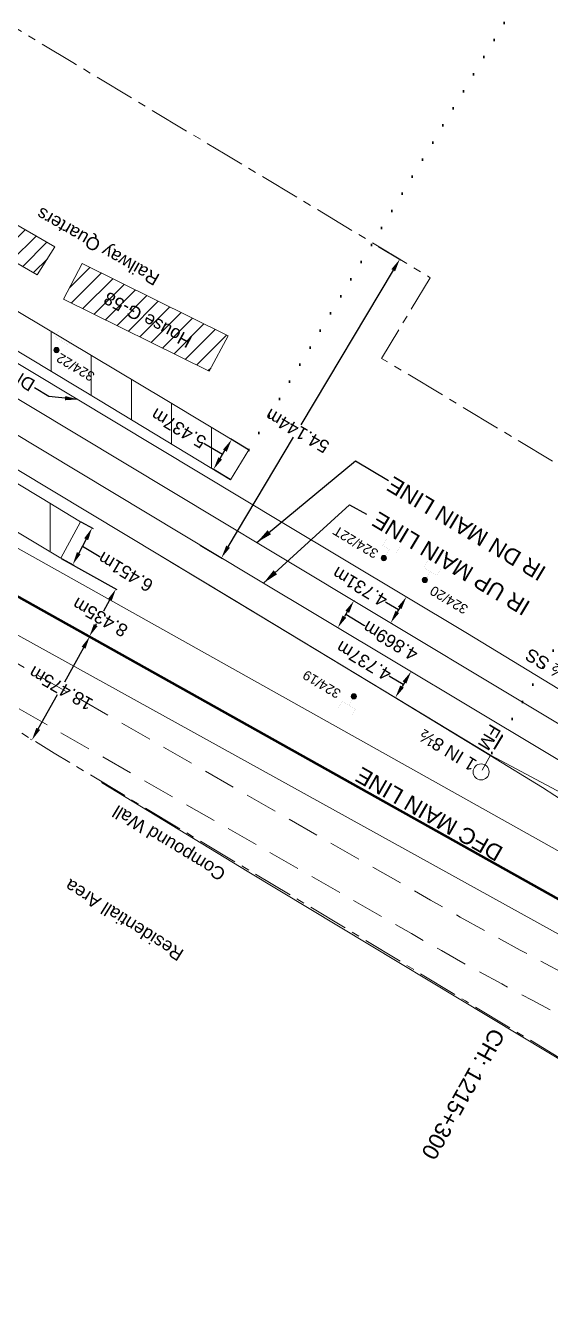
# Model space of a CAD drawing. Header units: metres. Extents: x 622835 to 629437, y 3390046 to 3394575.
# Drawn here: x 624525.6 to 624607.2, y 3393427.8 to 3393628.1 of the extents above; entities that cross this region are included whole.
import ezdxf
from ezdxf.enums import TextEntityAlignment as Align

# ---------------------------------------------------------------- set-up
doc = ezdxf.new("R2010")
doc.units = ezdxf.units.M
doc.header["$LTSCALE"] = 2
doc.header["$MEASUREMENT"] = 0
doc.header["$PDMODE"] = 35
doc.header["$PDSIZE"] = 5
for name, pattern in [('ACAD_ISO07W100', [3, 0, -3]), ('CENTER', [2, 1.25, -0.25, 0.25, -0.25]), ('CENTER2', [1.125, 0.75, -0.125, 0.125, -0.125]), ('DASHED', [0.75, 0.5, -0.25])]:
    doc.linetypes.add(name, pattern=pattern)
doc.layers.get('Defpoints').update_dxf_attribs({"color": 5, "lineweight": 0})
for name, color, linetype, lineweight in [('Boundary Dim', 10, 'Continuous', 13), ('C-ALIG-DG-LINE', 1, 'CENTER2', 70), ('C-ALIG-LABL-DG', 1, 'Continuous', 25), ('Compound Wall', 7, 'Continuous', 13), ('DOTED LINE', 7, 'ACAD_ISO07W100', 18), ('Exg track', 7, 'Continuous', 0), ('Existing IR Track', 143, 'Continuous', 0), ('flow direction', 7, 'Continuous', 0), ('Grill', 7, 'Continuous', 13), ('IR Cut & Connection', 190, 'Continuous', 0), ('NEW MANDI GOBINDGARH PLATFORM', 1, 'Continuous', 0), ('OHE MAST', 7, 'Continuous', 0), ('Platform', 7, 'Continuous', 0), ('PROPOSED DFCC TRACK', 1, 'Continuous', 0), ('Residential Building Pucca', 7, 'Continuous', 13), ('RLY BOUNDARY', 32, 'CENTER', 0), ('SRJ CH. in Station', 7, 'Continuous', 0), ('Text', 7, 'Continuous', 0)]:
    doc.layers.add(name, color=color, linetype=linetype, lineweight=lineweight)
for name, color, linetype in [('OHE MAST TEXT', 251, 'Continuous'), ('OP-3 CH UP', 7, 'Continuous'), ('Point Code', 7, 'Continuous'), ('PROPOSED ROADS', 10, 'DASHED')]:
    doc.layers.add(name, color=color, linetype=linetype)
doc.styles.add('ARIAL', font='arial.ttf')
doc.styles.get("Standard").update_dxf_attribs({"font": 'arial.ttf'})
doc.linetypes.add('F-LINE', pattern='A,0.6,["X",Standard,S=0.3,R=0,X=0,Y=-0.15],0.1', length=0.7)
doc.dimstyles.new('ISO-25', dxfattribs={"dimtxt": 2.5, "dimasz": 2.5, "dimexe": 1.25, "dimexo": 0.625, "dimtad": 1, "dimdec": 3, "dimtxsty": 'Standard', "dimcen": 2.5, "dimadec": 0, "dimazin": 0, "dimtfac": 1, "dimtdec": 3, "dimtmove": 0, "dimatfit": 3, "dimfxl": 1, "dimarcsym": 0})
doc.dimstyles.get("Standard").update_dxf_attribs({"dimtxt": 2.5, "dimasz": 2.5, "dimexe": 0.18, "dimexo": 0.0625, "dimgap": 0.09, "dimtad": 0, "dimtih": 1, "dimtoh": 1, "dimdec": 3, "dimzin": 0, "dimdsep": 46, "dimtxsty": 'Standard', "dimcen": 0.09, "dimaunit": 1, "dimadec": 4, "dimazin": 0, "dimtfac": 1, "dimtdec": 3, "dimtofl": 0, "dimtmove": 0, "dimatfit": 3, "dimfxl": 1, "dimtolj": 1, "dimtzin": 0, "dimarcsym": 0})
doc.dimstyles.new('Standard$0', dxfattribs={"dimscale": 15, "dimtxt": 0.18, "dimasz": 0.18, "dimexe": 0.18, "dimexo": 0.0625, "dimgap": 0.09, "dimtad": 1, "dimtih": 1, "dimtoh": 1, "dimzin": 0, "dimdsep": 46, "dimtxsty": 'Standard', "dimcen": -0.09, "dimclrd": 256, "dimclre": 256, "dimclrt": 256, "dimadec": 0, "dimazin": 0, "dimtfac": 1, "dimtofl": 0, "dimtmove": 0, "dimatfit": 3, "dimfxl": 1, "dimtolj": 1, "dimtzin": 0, "dimlwd": -1, "dimlwe": -1, "dimarcsym": 0})
pattern_1 = [(45, (0, 0), (-1.325825214724776, 1.325825214724777), [])]

# ---------------------------------------------------------------- blocks, each defined once
blk = doc.blocks.new('OHE MAST')
h = blk.add_hatch(color=256)
edge = h.paths.add_edge_path()
edge.add_arc((0, 0), 0.4115136487034073, 0, 360)
at = {"lineweight": 13, "const_width": 0.008, "flags": 128}
for points in [[(1.200000000093132, 2.8), (1.200000000093132, 1.6), (-1.199999999906868, 1.6), (-1.199999999906868, 2.8)], [(9.313225746154786e-11, 1.6), (0, 0)]]:
    blk.add_lwpolyline(points, dxfattribs=at)
blk.add_circle((0, 0), 0.4115136487034073)
blk = doc.blocks.new('*D579')
at = {"layer": 'Boundary Dim', "color": 0, "lineweight": -2, "transparency": 16777216}
for p, q in [((624535.5013074977, 3393533.050993869), (624535.3987184236, 3393533.108280272)), ((624534.5807884481, 3393531.274325377), (624531.5940971448, 3393525.925728152)), ((624527.5238298959, 3393518.636652078), (624530.5105211987, 3393523.985249303)), ((624526.4941735349, 3393516.920926568), (624526.3915844605, 3393516.978212971))]:
    blk.add_line(p, q, dxfattribs=at)
at = {"layer": 'Boundary Dim', "color": 0, "transparency": 16777216}
for points in [[(624534.2897556146, 3393531.436839995), (624534.8718212815, 3393531.11181076), (624535.5558761536, 3393533.020522378)], [(624527.2327970624, 3393518.799166696), (624527.8148627293, 3393518.474137461), (624526.5487421906, 3393516.890455077)]]:
    blk.add_solid(points, dxfattribs=at)
at = {"layer": 'Defpoints', "color": 0, "transparency": 16777216}
for p in [(624535.555876154, 3393533.020522378), (624535.5558761536, 3393533.020522378), (624526.5487421912, 3393516.890455077)]:
    blk.add_point(p, dxfattribs=at)
at = {"layer": 'Boundary Dim', "color": 0, "transparency": 16777216, "insert": (624531.0523091721, 3393524.955488727), "char_height": 2, "attachment_point": 5, "rotation": 150}
blk.add_mtext('\\A1;18.475m', dxfattribs=at)
blk = doc.blocks.new('*D609')
at = {"layer": 'Boundary Dim', "color": 0, "lineweight": -2, "transparency": 16777216}
for p, q in [((624531.1108394763, 3393545.178542401), (624539.7805551578, 3393540.322320797)), ((624526.9886739764, 3393537.819322457), (624535.6583896579, 3393532.963100853)), ((624538.6461255404, 3393538.665374979), (624537.6994027863, 3393536.975209707)), ((624536.4787353482, 3393534.795976449), (624536.612623797, 3393535.035004829))]:
    blk.add_line(p, q, dxfattribs=at)
at = {"layer": 'Boundary Dim', "color": 0, "transparency": 16777216}
for points in [[(624538.3553070893, 3393538.828272922), (624538.9369439913, 3393538.502477037), (624539.6235131943, 3393540.410285686)], [(624536.1879168971, 3393534.958874391), (624536.7695537992, 3393534.633078507), (624535.5013476943, 3393533.051065742)]]:
    blk.add_solid(points, dxfattribs=at)
at = {"layer": 'Defpoints', "color": 0, "transparency": 16777216}
for p in [(624531.0563110168, 3393545.209085765), (624526.9341455168, 3393537.849865821), (624535.5013476943, 3393533.051065742)]:
    blk.add_point(p, dxfattribs=at)
at = {"layer": 'Boundary Dim', "color": 0, "transparency": 16777216, "insert": (624537.1560132921, 3393536.005107268), "char_height": 2, "attachment_point": 5, "rotation": 150}
blk.add_mtext('\\A1;8.435m', dxfattribs=at)
blk = doc.blocks.new('*D603')
at = {"layer": 'Defpoints', "color": 0, "transparency": 16777216}
for p in [(624580.5059052862, 3393593.73056208), (624552.7469368438, 3393547.243600915), (624556.0487616365, 3393545.271967409)]:
    blk.add_point(p, dxfattribs=at)
at = {"layer": 'Text', "color": 0, "lineweight": -2, "transparency": 16777216}
for p, q in [((624580.5059138719, 3393593.730556953), (624583.9622738347, 3393591.666645165)), ((624582.7823588701, 3393590.041775731), (624568.4165724302, 3393565.983902049)), ((624557.0741328453, 3393546.989120251), (624567.2771120418, 3393564.075688099)), ((624552.7469454297, 3393547.243595788), (624556.2033053923, 3393545.179684001))]:
    blk.add_line(p, q, dxfattribs=at)
at = {"layer": 'Text', "color": 0, "transparency": 16777216}
for points in [[(624582.4961667298, 3393590.212670933), (624583.0685510105, 3393589.87088053), (624583.8077300789, 3393591.758928574)], [(624556.787940705, 3393547.160015453), (624557.3603249856, 3393546.81822505), (624556.0487616365, 3393545.271967409)]]:
    blk.add_solid(points, dxfattribs=at)
at = {"layer": 'Text', "color": 0, "transparency": 16777216, "insert": (624567.8468422361, 3393565.029795074), "char_height": 2, "attachment_point": 5, "rotation": 150}
blk.add_mtext('\\A1;54.144m', dxfattribs=at)
blk = doc.blocks.new('IR YARD GVG SURVEY DATA')
at = {"layer": 'Point Code', "lineweight": 0}
for points in [[(467.6496103111619, -301.866254192089), (427.1227922331506, -277.4377015407768), (418.4099080002667, -272.1836949850393), (410.1045325289456, -267.2197280222442), (403.515387931736, -263.263961283004), (394.6992683585562, -257.9965275706503), (386.004969568909, -252.7974097721962), (377.3042590739649, -247.5810631991004), (364.8640687515467, -240.168864791914), (361.7940432736493, -238.3374724998542), (355.0162191144847, -234.2833804666792), (346.1260322494792, -228.9367470988745), (338.3954696816083, -224.2847900101639), (327.5870928495417, -217.7978238611768), (288.3266876242618, -194.1322987631678), (232.3654666502473, -160.4596474803245), (-42.457944913506, 4.860599313316868), (-275.0407789099891, 144.9144003323346), (-381.883533657284, 209.2644344453909), (-440.2677551729898, 244.5342453941082), (-468.8268857150685, 261.6845632153928)], [(469.59662819951, -308.5986517633875), (418.0004446375572, -277.6348456804273), (393.5273563146798, -262.9309721758385), (385.0562953778223, -257.8288366241591), (376.2976407405612, -252.5805431762125), (367.5535959162706, -247.3370964195466), (358.8191394733252, -242.0937824080071), (349.728335489501, -236.6197789354667), (341.1100180816398, -231.4411491755618), (332.6588099496242, -226.3503659383037), (324.1754077804134, -221.2742638191098), (315.4675063928215, -216.0447026537136), (291.60617584411, -201.7418365160161), (286.5175081846273, -198.6022091253867), (229.6975189846754, -164.5756109892135), (-44.93120048456618, 0.80944272703141), (-277.5737469796792, 140.8444503059364), (-386.4566428520636, 206.4833873087807), (-446.0607546468921, 242.2842125915448), (-475.4482587726435, 259.7013111621523)], [(-359.3354392615492, 201.2627382829181), (-273.1670392615833, 149.3025382828295), (-39.86140494307722, 8.859179099788264), (234.7000894166582, -156.3659573177312), (263.0199726301303, -173.3729875596994), (284.7383687254942, -186.5799437916018)], [(-370.4281217708756, 191.2172618827545), (-335.7304330617336, 170.3427807513098), (-281.3252116281805, 137.6737072430214), (-47.26612189537127, -3.176565798414998), (226.8052421017836, -168.2143022085505), (266.8576095613603, -192.4391822710227)], [(266.8576095613603, -192.4391822710227), (349.6897165503645, -236.5902800165985)]]:
    blk.add_lwpolyline(points, dxfattribs=at)
blk = doc.blocks.new('*D514')
at = {"layer": 'Defpoints', "color": 0, "transparency": 16777216}
for p in [(624584.8209734057, 3393539.182456921), (624582.3819937262, 3393535.129070103), (624582.381993729, 3393535.129070101)]:
    blk.add_point(p, dxfattribs=at)
at = {"layer": 'OP-3 CH UP', "color": 0, "lineweight": -2, "transparency": 16777216}
for p, q in [((624584.874526177, 3393539.150233469), (624584.9752053866, 3393539.089653376)), ((624581.7269552719, 3393538.275071147), (624581.5724655336, 3393538.367444957)), ((624583.6014835705, 3393537.155763509), (624581.7269552719, 3393538.275071147)), ((624583.7898229378, 3393537.468768294), (624583.4131442033, 3393536.842758725)), ((624582.4355464975, 3393535.09684665), (624582.5362257069, 3393535.036266558))]:
    blk.add_line(p, q, dxfattribs=at)
at = {"layer": 'OP-3 CH UP', "color": 0, "transparency": 16777216}
for points in [[(624584.0754377086, 3393537.296909882), (624583.5042081671, 3393537.640626706), (624584.8209734104, 3393539.182456919)], [(624583.6987589741, 3393536.670900314), (624583.1275294325, 3393537.014617138), (624582.3819937307, 3393535.1290701)]]:
    blk.add_solid(points, dxfattribs=at)
at = {"layer": 'OP-3 CH UP', "color": 0, "lineweight": 9, "transparency": 16777216, "insert": (624577.5884826627, 3393540.749581664), "char_height": 2, "attachment_point": 5, "rotation": 149.12359603455076}
blk.add_mtext('\\A1;4.731m', dxfattribs=at)
blk = doc.blocks.new('*D515')
at = {"layer": 'Defpoints', "color": 0, "transparency": 16777216}
for p in [(624576.6556754372, 3393538.574676106), (624574.1539108057, 3393534.397054859), (624574.1539108113, 3393534.397054855)]:
    blk.add_point(p, dxfattribs=at)
at = {"layer": 'OP-3 CH UP', "color": 0, "lineweight": -2, "transparency": 16777216}
for p, q in [((624575.6281363715, 3393536.858819622), (624575.1814498813, 3393536.112911334)), ((624576.7092959519, 3393538.542565509), (624576.8101025254, 3393538.482197585)), ((624575.404793127, 3393536.485865478), (624578.2018497692, 3393534.801259519)), ((624578.2018497692, 3393534.801259519), (624578.3563395075, 3393534.708885709)), ((624574.20753132, 3393534.364944262), (624574.3083378938, 3393534.304576338))]:
    blk.add_line(p, q, dxfattribs=at)
at = {"layer": 'OP-3 CH UP', "color": 0, "transparency": 16777216}
for points in [[(624575.9141124514, 3393536.68756311), (624575.3421602917, 3393537.030076134), (624576.6556754422, 3393538.574676101)], [(624575.4674259612, 3393535.941654822), (624574.8954738015, 3393536.284167846), (624574.1539108106, 3393534.397054854)]]:
    blk.add_solid(points, dxfattribs=at)
at = {"layer": 'OP-3 CH UP', "color": 0, "lineweight": 9, "transparency": 16777216, "insert": (624582.3403223777, 3393532.326749003), "char_height": 2, "attachment_point": 5, "rotation": 149.12359603455076}
blk.add_mtext('\\A1;4.869m', dxfattribs=at)
blk = doc.blocks.new('*D516')
at = {"layer": 'Defpoints', "color": 0, "transparency": 16777216}
for p in [(624585.5653994757, 3393527.563295391), (624583.1137352469, 3393523.509819941), (624583.1137352503, 3393523.509819939)]:
    blk.add_point(p, dxfattribs=at)
at = {"layer": 'OP-3 CH UP', "color": 0, "lineweight": -2, "transparency": 16777216}
for p, q in [((624582.3261744773, 3393526.740609545), (624582.1716847391, 3393526.832983355)), ((624584.3395673633, 3393525.536557664), (624582.3261744773, 3393526.740609545)), ((624585.6188784842, 3393527.530949673), (624585.7194190262, 3393527.47013972)), ((624584.530336488, 3393525.851967072), (624584.1487982387, 3393525.221148256)), ((624583.1672142555, 3393523.477474223), (624583.2677547975, 3393523.41666427))]:
    blk.add_line(p, q, dxfattribs=at)
at = {"layer": 'OP-3 CH UP', "color": 0, "transparency": 16777216}
for points in [[(624584.8155578742, 3393525.679456574), (624584.245115102, 3393526.02447757), (624585.5653994777, 3393527.563295389)], [(624584.4340196248, 3393525.048637758), (624583.8635768527, 3393525.393658754), (624583.113735249, 3393523.509819939)]]:
    blk.add_solid(points, dxfattribs=at)
at = {"layer": 'OP-3 CH UP', "color": 0, "lineweight": 9, "transparency": 16777216, "insert": (624578.1877018702, 3393529.215120063), "char_height": 2, "attachment_point": 5, "rotation": 149.12359603455076}
blk.add_mtext('\\A1;4.737m', dxfattribs=at)
blk = doc.blocks.new('*D520')
at = {"layer": 'Defpoints', "color": 0, "transparency": 16777216}
for p in [(624534.1268064211, 3393550.880961797), (624531.110839476, 3393545.1785424), (624532.9069033996, 3393544.228617632)]:
    blk.add_point(p, dxfattribs=at)
at = {"layer": 'OP-3 CH UP', "color": 0, "lineweight": -2, "transparency": 16777216}
for p, q in [((624534.182055023, 3393550.851741224), (624536.0819863204, 3393549.846881779)), ((624534.9878120183, 3393548.163081733), (624533.841961724, 3393545.996572927)), ((624534.4148868709, 3393547.07982733), (624537.01649678, 3393545.529734456)), ((624531.1660880778, 3393545.149321827), (624533.0660193751, 3393544.144462382)), ((624537.01649678, 3393545.529734456), (624537.1709865185, 3393545.437360646))]:
    blk.add_line(p, q, dxfattribs=at)
at = {"layer": 'OP-3 CH UP', "color": 0, "transparency": 16777216}
for points in [[(624534.6931528023, 3393548.318924787), (624535.2824712342, 3393548.007238678), (624535.9228703438, 3393549.931037028)], [(624533.547302508, 3393546.152415981), (624534.13662094, 3393545.840729873), (624532.9069033985, 3393544.228617631)]]:
    blk.add_solid(points, dxfattribs=at)
at = {"layer": 'OP-3 CH UP', "color": 0, "lineweight": 9, "transparency": 16777216, "insert": (624541.1251112089, 3393543.073076996), "char_height": 2, "attachment_point": 5, "rotation": 149.12359603455076}
blk.add_mtext('\\A1;6.451m', dxfattribs=at)
blk = doc.blocks.new('*D522')
at = {"layer": 'Defpoints', "color": 0, "transparency": 16777216}
for p in [(624557.6248154404, 3393563.671636005), (624560.2822219449, 3393562.057185984), (624557.4590399138, 3393557.410190291)]:
    blk.add_point(p, dxfattribs=at)
at = {"layer": 'OP-3 CH UP', "color": 0, "lineweight": -2, "transparency": 16777216}
for p, q in [((624553.474204934, 3393562.976807628), (624553.3197151956, 3393563.069181438)), ((624556.2132244252, 3393561.348138157), (624553.474204934, 3393562.976807628)), ((624560.2288068642, 3393562.089637164), (624557.4709800077, 3393563.765095404)), ((624555.8400711906, 3393560.733922902), (624556.5863776596, 3393561.962353413)), ((624557.4056248332, 3393557.442641471), (624554.6477979764, 3393559.118099711))]:
    blk.add_line(p, q, dxfattribs=at)
at = {"layer": 'OP-3 CH UP', "color": 0, "transparency": 16777216}
for points in [[(624556.8712580914, 3393561.78928045), (624556.301497228, 3393562.135426377), (624557.6248154407, 3393563.671636004)], [(624556.1249516224, 3393560.560849939), (624555.555190759, 3393560.906995866), (624554.8016334095, 3393559.024640311)]]:
    blk.add_solid(points, dxfattribs=at)
at = {"layer": 'OP-3 CH UP', "color": 0, "lineweight": 9, "transparency": 16777216, "insert": (624549.3702741419, 3393565.43066461), "char_height": 2, "attachment_point": 5, "rotation": 149.12359603455076}
blk.add_mtext('\\A1;5.437m', dxfattribs=at)

msp = doc.modelspace()

# ---------------------------------------------------------------- hatches: boundary and pattern name
at = {"layer": 'NEW MANDI GOBINDGARH PLATFORM', "lineweight": 15}
h = msp.add_hatch(dxfattribs=at)
h.set_pattern_fill('ANSI31', scale=50, angle=45)
h.set_pattern_definition([(90, (-151.732866843231, -401.3383725048043), (-6.25, 1.332267629550188e-15), [])])
h.paths.add_polyline_path([(624080.9066832295, 3393844.431060526), (624085.9908186857, 3393852.843895578), (624164.835474844, 3393805.788220848), (624197.1015057397, 3393786.541001903), (624287.9071390298, 3393732.373945813), (624308.4014134025, 3393720.14877355), (624386.8264885298, 3393673.366924347), (624415.8004112224, 3393655.956738865), (624414.7881975697, 3393654.2892653), (624455.497389335, 3393629.67291622), (624453.9066386103, 3393626.864199406), (624467.0510828233, 3393620.349033409), (624478.3655394063, 3393613.54193418), (624477.3227456087, 3393611.773956734), (624486.6934427962, 3393606.090207872), (624547.2862981042, 3393569.890781783), (624560.2822219449, 3393562.057185983), (624557.4590399133, 3393557.410190291), (624537.1710187498, 3393569.714984138), (624503.8135073886, 3393589.781460938), (624452.9204212007, 3393620.411556695), (624406.5628815519, 3393648.311247085), (624375.0010767427, 3393667.364057216), (624350.085500169, 3393682.418168243), (624316.1064436509, 3393703.055321274), (624302.2557063941, 3393711.435679267), (624275.6091233423, 3393727.621993571), (624237.7577297242, 3393750.400350655), (624153.7724994727, 3393800.498923981), (624113.7674926795, 3393824.661394569)])
h = msp.add_hatch(dxfattribs=at)
h.set_pattern_fill('ANSI31', scale=50, angle=45)
h.set_pattern_definition([(90, (-251.891050261911, -273.0517975003459), (-6.25, 1.332267629550188e-15), [])])
h.paths.add_polyline_path([(624531.0563110168, 3393545.209085765), (624534.126806421, 3393550.880961797), (624527.8673639194, 3393554.664597714), (624502.8936398631, 3393569.715485753), (624461.8899023569, 3393594.330464232), (624339.8563471317, 3393668.192406788), (624320.7852161267, 3393679.698453534), (624281.8522520629, 3393703.193872817), (624262.6294389664, 3393714.772735546), (624227.0881543352, 3393736.191537027), (624199.5250948049, 3393752.812691549), (624178.1974745846, 3393765.183559968), (624123.5677080745, 3393798.001830291), (624114.1252897602, 3393803.765354143), (624077.3448198113, 3393825.836372982), (624070.3440245881, 3393829.888652282), (624067.9669187015, 3393825.977399806), (624089.0533751984, 3393813.418959396), (624112.5368781233, 3393798.959651568), (624144.1750524866, 3393779.949752233), (624142.0144328437, 3393776.11632626), (624164.6781663595, 3393762.452860814), (624193.7862760259, 3393745.408974888), (624207.1144938349, 3393737.364828542), (624219.9599898973, 3393729.629795988), (624244.6521713734, 3393714.747829717), (624256.7934944996, 3393707.423582429), (624269.6295742925, 3393699.674186509), (624277.5418253167, 3393694.897404028), (624276.664963599, 3393693.328089886), (624276.8290509454, 3393693.236405303), (624289.6380294989, 3393685.608475956), (624290.963565363, 3393687.274441509), (624298.3125943361, 3393682.852420005), (624297.7761449645, 3393681.899936589), (624323.4866933323, 3393666.337570079), (624329.8275222398, 3393662.741726443), (624362.6205101281, 3393642.931722201), (624372.0093913946, 3393637.505131432), (624370.3169904641, 3393634.158728528), (624380.4796027936, 3393632.492476434), (624381.4659639295, 3393634.176050988), (624451.8694660156, 3393594.192722301), (624449.8440797535, 3393591.133705121), (624499.8910332065, 3393563.879459414)])
at = {"layer": 'Residential Building Pucca'}
h = msp.add_hatch(dxfattribs=at)
h.set_pattern_fill('ANSI31', color=256, scale=15)
h.set_pattern_definition(pattern_1)
h.paths.add_polyline_path([(624509.2363232417, 3393605.707997157), (624506.5513328208, 3393601.332385913), (624527.3801178779, 3393589.336375157), (624530.1344958033, 3393593.67202273)])
h = msp.add_hatch(dxfattribs=at)
h.set_pattern_fill('ANSI31', color=256, scale=15)
h.set_pattern_definition(pattern_1)
h.paths.add_polyline_path([(624534.3454707003, 3393591.087466244), (624531.4875077711, 3393585.554955593), (624547.7309644192, 3393577.508995988), (624550.777580723, 3393582.94805938)])
h = msp.add_hatch(dxfattribs=at)
h.set_pattern_fill('ANSI31', color=256, scale=15)
h.set_pattern_definition(pattern_1)
h.paths.add_polyline_path([(624557.0673825793, 3393579.832497451), (624550.777580723, 3393582.94805938), (624547.7309644192, 3393577.508995988), (624554.1461045915, 3393574.331349764)])

# ---------------------------------------------------------------- linework, layer by layer
at = {"layer": 'C-ALIG-DG-LINE', "color": 1, "linetype": 'Continuous', "lineweight": 50, "flags": 128}
msp.add_lwpolyline([(624825.5978499005, 3393370.546956941), (624325.679896, 3393650.579657)], dxfattribs=at)
at = {"layer": 'Compound Wall', "flags": 128}
for points in [[(624478.3655394063, 3393613.54193418), (624477.3227456087, 3393611.773956734), (624486.6934427962, 3393606.090207872), (624547.2862981042, 3393569.890781783), (624560.2822219449, 3393562.057185983)], [(624537.3786295678, 3393510.292602202), (624560.3258764924, 3393496.330180996), (624611.8077755225, 3393465.306564244), (624667.4094892285, 3393431.60046909), (624678.9616708527, 3393441.619632704), (624713.9783118643, 3393419.703383108), (624790.1832093016, 3393374.103658807)]]:
    msp.add_lwpolyline(points, dxfattribs=at)
at = {"layer": 'Compound Wall', "lineweight": 20, "flags": 128}
msp.add_lwpolyline([(624537.3786295678, 3393510.292602202), (624560.3258764924, 3393496.330180996), (624611.8077755225, 3393465.306564244), (624667.4094892285, 3393431.60046909), (624678.9616708527, 3393441.619632704), (624713.9783118643, 3393419.703383108), (624790.1832093016, 3393374.103658807)], dxfattribs=at)
at = {"layer": 'DOTED LINE', "linetype": 'ACAD_ISO07W100', "lineweight": 50, "ltscale": 0.5}
for p, q in [((624560.2822219449, 3393562.057185983), (624643.5555339741, 3393701.326879334)), ((624598.1295314052, 3393514.883724147), (624692.501879601, 3393672.604049609))]:
    msp.add_line(p, q, dxfattribs=at)
at = {"layer": 'Exg track', "lineweight": 13}
msp.add_line((624597.9329499998, 3393514.547500001), (624596.5955609232, 3393512.187043605), dxfattribs=at)
at = {"layer": 'Exg track', "color": 0, "const_width": 0.3, "flags": 128}
msp.add_lwpolyline([(624599.7326377197, 3393517.536238065), (624598.4756138492, 3393515.451188189)], dxfattribs=at)
at = {"layer": 'Exg track', "lineweight": 13}
msp.add_circle((624596.4534229687, 3393511.93617387), 1.248711153502879, dxfattribs=at)
at = {"layer": 'Existing IR Track', "color": 0, "lineweight": 18, "ltscale": 5, "flags": 128}
msp.add_lwpolyline([(624627.3040153721, 3393495.480947978), (624620.7327, 3393499.88445), (624613.7133500001, 3393504.53735), (624606.0169, 3393509.50095), (624597.8904, 3393514.49945), (624581.68055, 3393524.37305), (624564.355, 3393534.8265), (624546.5369500001, 3393545.55765)], dxfattribs=at)
at = {"layer": 'Grill', "color": 10, "linetype": 'F-LINE', "lineweight": 13, "ltscale": 3, "flags": 128}
for points in [[(624743.3357181827, 3393424.085749025), (624328.8564055298, 3393656.250616519), (624322.3136873507, 3393659.916101648), (624315.7749482176, 3393663.583387932), (624309.2462950738, 3393667.253072919), (624302.722809053, 3393670.931936054), (624296.2088873492, 3393674.621525811), (624289.706281615, 3393678.324868904), (624283.2167634007, 3393682.044974789), (624276.736590286, 3393685.788031412, -0.01275446457818694), (624190.1042950297, 3393739.034674017), (624183.8381090391, 3393743.125887812), (624177.5881793458, 3393747.235804532), (624171.3472952937, 3393751.36496828), (624165.1135711096, 3393755.510439842), (624158.8850982051, 3393759.669288919), (624152.6574169687, 3393763.840287982), (624146.4349172835, 3393768.016278829), (624140.2118029916, 3393772.196913349), (624017.6744089043, 3393854.530360674), (624011.4483427434, 3393858.712977396), (624005.2182489973, 3393862.894062119), (623998.9779071915, 3393867.073544058), (623992.731690731, 3393871.244240787), (623986.4751254665, 3393875.404901832), (623980.2062823576, 3393879.552564163), (623973.9232516146, 3393883.684247938), (623967.6294238399, 3393887.793509146, 0.004000562040747724), (623940.573756984, 3393905.082649282), (623934.2006406139, 3393909.067831786), (623927.8117117758, 3393913.033796689), (623921.414243359, 3393916.980173814), (623915.0101369027, 3393920.909948273), (623908.6012708783, 3393924.826115411), (623902.1921077274, 3393928.730092206), (623895.777985513, 3393932.62885044), (623889.3645964544, 3393936.523043198), (623880.6222961702, 3393941.830408406)], [(624737.5213873298, 3393415.184577291), (624693.4646398536, 3393440.748235844), (624680.4150075967, 3393447.835239788), (624673.7182113656, 3393450.597478258), (624322.5033857797, 3393644.908696927), (624315.9597812052, 3393648.574678602), (624309.4157245405, 3393652.244945613), (624302.8684695429, 3393655.925079932), (624296.3263998094, 3393659.614423191), (624289.7886100691, 3393663.317532186), (624283.2568732338, 3393667.037465931), (624276.7329848075, 3393670.777274484), (624270.224225949, 3393674.536842711, -0.002611875458468586), (624247.0674660349, 3393688.157902256)]]:
    msp.add_lwpolyline(points, format="xyb", dxfattribs=at)
at = {"layer": 'Platform', "lineweight": 15, "flags": 128}
for points in [[(624486.6934427962, 3393606.090207872), (624547.2862981042, 3393569.890781783), (624560.2822219449, 3393562.057185983), (624557.4590399133, 3393557.410190291), (624537.1710187498, 3393569.714984138), (624503.8135073886, 3393589.781460938)], [(624499.8910332065, 3393563.879459414), (624531.0563110168, 3393545.209085765), (624534.126806421, 3393550.880961797), (624527.8673639194, 3393554.664597714), (624502.8936398631, 3393569.715485753)]]:
    msp.add_lwpolyline(points, dxfattribs=at)
at = {"layer": 'PROPOSED ROADS', "color": 1, "linetype": 'DASHED', "lineweight": 13, "ltscale": 5, "flags": 128}
for points in [[(625335.4243023485, 3393057.61673585), (625163.6633930799, 3393160.907278308, -0.02021938730714891), (625153.7348438776, 3393167.438489755), (625135.6322976428, 3393180.424667948, 0.02083182950386156), (625121.4951327002, 3393189.699617296), (625091.7314495776, 3393207.499280412, 0.01788486337216944), (625079.0132039227, 3393214.500325988), (625057.8398656076, 3393225.187559746, -0.0188797405370841), (625044.8257317456, 3393232.3852509), (624872.049369141, 3393336.646591186), (624824.700585629, 3393364.628882846), (624803.1390152822, 3393377.399361951), (624733.5404068303, 3393416.877808986), (624689.2405683907, 3393443.049918199, 0.03424960668758113), (624676.6437289132, 3393449.372027351), (624664.8088211571, 3393454.329474439, -0.03097295245108453), (624588.5919988035, 3393491.958637651), (624522.3117271493, 3393529.954912702), (624464.111322893, 3393564.057146783, 0.01358577232375589), (624444.9255849816, 3393574.609495742), (624345.1815339572, 3393625.991008383)], [(625583.1201936741, 3392901.660403538), (625160.5712693796, 3393155.765413761, -0.02021938732600391), (625150.237473271, 3393162.563205266), (625132.1349270362, 3393175.54938346, 0.02083182949788603), (625118.4156093333, 3393184.550196374), (625088.6519262107, 3393202.34985949, 0.01788486335962256), (625076.3095892947, 3393209.14397761), (625055.1362509794, 3393219.831211368, -0.01887974061758719), (625041.7257475582, 3393227.248121542), (624868.9729840413, 3393331.495221034), (624821.6454474482, 3393359.464956142), (624800.1297905339, 3393372.208241655), (624730.5340527833, 3393411.685060342), (624686.188630565, 3393437.884100209, 0.03424960670480326), (624674.3255875617, 3393443.837931158), (624662.4906798056, 3393448.795378246, -0.03097295244744244), (624585.6079550296, 3393486.753305504), (624519.3029835684, 3393524.763740133), (624461.0780151075, 3393558.880367487, 0.01358577234114118), (624442.1779209366, 3393569.275609513), (624342.4338699126, 3393620.657122155)]]:
    msp.add_lwpolyline(points, format="xyb", dxfattribs=at)
at = {"layer": 'Residential Building Pucca'}
for points in [[(624506.5513328208, 3393601.332385913), (624527.3801178779, 3393589.336375157), (624530.1344958033, 3393593.67202273), (624509.2363232417, 3393605.707997157)], [(624506.5513328208, 3393601.332385913), (624527.3801178779, 3393589.336375157), (624530.1344958033, 3393593.67202273), (624509.2363232417, 3393605.707997157)], [(624554.1461045915, 3393574.331349764), (624531.4875077711, 3393585.554955593), (624534.3454707003, 3393591.087466244), (624557.0673825793, 3393579.832497451)], [(624554.1461045915, 3393574.331349764), (624531.4875077711, 3393585.554955593), (624534.3454707003, 3393591.087466244), (624557.0673825793, 3393579.832497451)]]:
    msp.add_3dface(points, dxfattribs=at)
at = {"layer": 'RLY BOUNDARY', "lineweight": 20, "ltscale": 2.5, "flags": 128}
for points in [[(624924.3693616794, 3393369.123601623), (624757.1408007181, 3393470.321762615), (624580.9680510892, 3393576.323480861), (624588.544582341, 3393588.87947163), (624585.0405547917, 3393590.993870623), (624568.0816432962, 3393601.228687702), (624556.6055443018, 3393608.118516662), (624545.2314362511, 3393614.947277425), (624532.9272719354, 3393622.367609364), (624520.6168041779, 3393629.791742776), (624509.9792041642, 3393636.231972044), (624499.3008332016, 3393642.696912916), (624491.2403223205, 3393647.569557618), (624483.1601079941, 3393652.453963715), (624472.508837131, 3393658.861103329), (624461.967754563, 3393665.202215313), (624452.0781128985, 3393671.185026597), (624442.0902869512, 3393677.227129962), (624431.7664548532, 3393683.448910156), (624424.2757588344, 3393687.902494958), (624411.1712704446, 3393673.267288693)], [(624343.7474, 3393618.81), (624354.2455, 3393612.512), (624363.0486, 3393607.148), (624380.0005, 3393596.761), (624392.9129, 3393588.705), (624408.9883, 3393578.958), (624435.6644569245, 3393566.640466198), (624433.9453364422, 3393563.556680473), (624445.5946873361, 3393556.566566699), (624449.7176, 3393562.392), (624459.0468730537, 3393556.238805176), (624477.9703, 3393545.025), (624497.6946, 3393533.626), (624513.5569, 3393524.953), (624529.9997, 3393514.86), (624553.035, 3393500.997), (624576.2285, 3393487.09), (624594.0058, 3393476.266), (624613.7712730537, 3393464.327805176), (624667.5537, 3393431.733), (624678.9212, 3393441.781), (624692.0049, 3393433.642), (624726.3645, 3393412.205), (624759.7854, 3393391.343), (624784.9693, 3393375.666), (624790.1716, 3393374.307), (624794.6273, 3393371.133), (624875.428229647, 3393324.278274641), (624892.0265, 3393314.66), (624917.2224, 3393298.661), (624929.5774, 3393289.069), (624929.2911, 3393288.696), (624942.0493, 3393280.466), (624949.0065, 3393276.572), (625055.9695, 3393214.325), (625098.1077, 3393185.791), (625166.3366, 3393148.095), (625196.1115, 3393130.225), (625236.887, 3393105.866), (625282.9415, 3393078.091), (625312.3237, 3393059.876), (625319.1516, 3393055.978), (625377.1763, 3393020.907), (625420.2274365743, 3392994.960623467), (625449.4145, 3392977.558), (625488.1998, 3392954.207), (625514.6082, 3392938.038), (625552.6401, 3392913.902), (625582.89, 3392894.664), (625593.6464, 3392887.111), (625740.5304, 3392800.235), (625753.34, 3392792.351), (625762.8561, 3392786.977), (625787.346, 3392772.922), (625822.824, 3392751.998), (625854.994, 3392732.947), (625885.258, 3392714.819), (625902.476, 3392704.391), (625933.944, 3392685.003), (626053.857, 3392613.137), (626108.65, 3392581.249), (626124.981, 3392572.136), (626131.515, 3392568.791), (626165.175, 3392548.468), (626182.609, 3392537.54), (626210.092, 3392522.247), (626217.34, 3392516.708), (626220.779, 3392514.709), (626251.265, 3392496.431), (626262.594, 3392489.206), (626286.38, 3392474.79), (626324.964, 3392451.199), (626327.1600156159, 3392449.891360594)]]:
    msp.add_lwpolyline(points, dxfattribs=at)

# ---------------------------------------------------------------- block references
at = {"layer": 'IR Cut & Connection', "lineweight": 25}
msp.add_blockref('IR YARD GVG SURVEY DATA', (624331.075, 3393706.9861), dxfattribs=at)
at = {"layer": 'OHE MAST', "color": 2}
for p, rotation in [((624530.3699019175, 3393577.61635903), 329.0208306544455), ((624581.3108161513, 3393545.222660208), 329.0208306544455), ((624587.7054034297, 3393541.812415079), 329.0208306544455), ((624576.6562910399, 3393523.697540718), 149.0208306544455)]:
    msp.add_blockref('OHE MAST', p, dxfattribs=dict(at, rotation=rotation))

# ---------------------------------------------------------------- texts
at = {"layer": 'C-ALIG-LABL-DG', "color": 1, "lineweight": 25, "style": 'ARIAL'}
msp.add_text('CH: 1215+300', height=2.5, rotation=240.7443123450175, dxfattribs=at).set_placement((624598.1082742597, 3393472.249234735))
at = {"layer": 'Exg track', "style": 'ARIAL'}
for s, p in [('1 IN 8½ SS', (624616.3718969489, 3393523.920436463)), ('1 IN 8½ ', (624595.9628281856, 3393513.634875743))]:
    msp.add_text(s, height=2, rotation=149, dxfattribs=at).set_placement(p)
at = {"layer": 'Exg track', "color": 0, "style": 'ARIAL'}
msp.add_text('FM', height=2, rotation=239.0000000011895, dxfattribs=at).set_placement((624597.9256954284, 3393519.562960345))
at = {"layer": 'IR Cut & Connection', "color": 7, "lineweight": 0, "style": 'ARIAL'}
for s, p in [('IR DN MAIN LINE', (624582.1839048138, 3393556.984645867)), ('IR UP MAIN LINE', (624579.8854491604, 3393551.503469756))]:
    msp.add_text(s, height=2.5, rotation=149, dxfattribs=at).set_placement(p, align=Align.MIDDLE_RIGHT)
at = {"layer": 'OHE MAST TEXT', "style": 'ARIAL'}
for s, p in [('324/22', (624536.4691046865, 3393573.932204824)), ('324/22T', (624580.6189498386, 3393546.355566937)), ('324/20', (624594.5814129006, 3393537.689248376)), ('324/19', (624574.7836993594, 3393524.55227682))]:
    msp.add_text(s, height=1.5, rotation=149, dxfattribs=at).set_placement(p)
at = {"layer": 'PROPOSED DFCC TRACK', "color": 10, "linetype": 'Continuous', "lineweight": -3, "ltscale": 5}
msp.add_text(' DFC MAIN LINE', height=2.5, rotation=150.0995296804436, dxfattribs=at).set_placement((624577.8857274062, 3393512.817057251), align=Align.RIGHT)
at = {"layer": 'SRJ CH. in Station', "lineweight": 13}
msp.add_text('DN LOOP LINE CSR - 751.76m (SRJ TO TRAP)', height=2, rotation=148.8421317356238, dxfattribs=at).set_placement((624500.8747423138, 3393587.541927567), align=Align.MIDDLE_CENTER)
at = {"layer": 'Text', "style": 'ARIAL'}
for s, rotation, p in [('Railway Quarters', 150.1612544281348, (624546.6000126074, 3393589.266806206)), ('Compound Wall', 148.7398178035556, (624556.8910586534, 3393496.545884266))]:
    msp.add_text(s, height=2, rotation=rotation, dxfattribs=at).set_placement(p)
at = {"layer": 'Text'}
for s, rotation, p in [('House G-58', 151.5213967569023, (624551.6799864103, 3393579.599394462)), ('Compound Wall', 148.7398178035556, (624556.8910586534, 3393496.545884266)), ('Residentiall Area', 147.7072610631536, (624550.3548861301, 3393484.060313968))]:
    msp.add_text(s, height=2, rotation=rotation, dxfattribs=at).set_placement(p)

# ---------------------------------------------------------------- dimensions: what is measured, and where the dimension line sits
at = {"layer": 'Boundary Dim'}
dim = msp.add_linear_dim(base=(624535.5013476943, 3393533.051065742), p1=(624531.0563110168, 3393545.209085765), p2=(624526.934145517, 3393537.849865821), angle=240.74523328891797, dimstyle='Standard$0', override={"dimscale": 1, "dimtxt": 2, "dimasz": 2, "dimtad": 0, "dimdec": 3, "dimdsep": 0, "dimpost": 'm', "dimcen": 0.09, "dimclrd": 0, "dimclre": 0, "dimclrt": 0, "dimaunit": 1, "dimadec": 4, "dimtdec": 3, "dimtmove": 2, "dimlwd": 65534, "dimlwe": 65534}, dxfattribs=at)
dim.commit()
dim.dimension.update_dxf_attribs({"geometry": '*D609', "text_midpoint": (624537.1560132921, 3393536.005107268), "dimtype": 129, "text_rotation": 150})
dim = msp.add_aligned_dim(p1=(624526.5487421909, 3393516.890455077), p2=(624535.555876154, 3393533.020522378), distance=3.0492571802670343e-10, dimstyle='Standard', override={"dimtxt": 2, "dimasz": 2, "dimdsep": 0, "dimpost": 'm', "dimtmove": 2}, dxfattribs=at)
dim.commit()
dim.dimension.update_dxf_attribs({"geometry": '*D579', "text_midpoint": (624531.0523091721, 3393524.955488727), "text_rotation": 150})
at = {"layer": 'OP-3 CH UP', "color": 0, "lineweight": 9}
for base, p1, p2, angle, picture, middle in [((624557.6248154404, 3393563.671636005), (624557.4590399136, 3393557.410190289), (624560.2822219447, 3393562.057185982), 58.72012920797343, '*D522', (624553.242470326, 3393563.115368343)), ((624532.9069033996, 3393544.228617632), (624534.1268064209, 3393550.880961796), (624531.110839476, 3393545.1785424), 242.12597168844627, '*D520', (624537.2482313884, 3393545.391173742)), ((624582.381993729, 3393535.129070101), (624584.8209734061, 3393539.18245692), (624582.3819937262, 3393535.129070102), 238.96408766298316, '*D514', (624581.4952206634, 3393538.413631863)), ((624574.1539108113, 3393534.397054855), (624576.6556754365, 3393538.574676104), (624574.1539108055, 3393534.397054857), 239.084755577696, '*D515', (624578.4335843768, 3393534.662698805)), ((624583.1137352503, 3393523.509819939), (624585.5653994757, 3393527.56329539), (624583.1137352469, 3393523.509819941), 238.833185755601, '*D516', (624582.0944398709, 3393526.879170261))]:
    dim = msp.add_linear_dim(base=base, p1=p1, p2=p2, angle=angle, dimstyle='Standard', override={"dimtxt": 2, "dimasz": 2, "dimpost": 'm', "dimtmove": 1}, dxfattribs=at)
    dim.commit()
    dim.dimension.update_dxf_attribs({"geometry": picture, "text_midpoint": middle, "dimtype": 129})
at = {"layer": 'Text'}
dim = msp.add_linear_dim(base=(624556.0487616365, 3393545.271967409), p1=(624580.5059052861, 3393593.73056208), p2=(624552.7469368436, 3393547.243600915), angle=239.1571173427896, dimstyle='Standard$0', override={"dimscale": 1, "dimtxt": 2, "dimasz": 2, "dimexo": 1e-05, "dimtad": 3, "dimdec": 3, "dimdsep": 0, "dimpost": 'm', "dimcen": 0.09, "dimclrd": 0, "dimclre": 0, "dimclrt": 0, "dimaunit": 1, "dimadec": 4, "dimtdec": 3, "dimtmove": 2, "dimlwd": 65534, "dimlwe": 65534}, dxfattribs=at)
dim.commit()
dim.dimension.update_dxf_attribs({"geometry": '*D603', "text_midpoint": (624567.8468422361, 3393565.029795074), "dimtype": 129, "text_rotation": 150})

# ---------------------------------------------------------------- leaders
at = {"layer": 'flow direction', "lineweight": 0}
msp.add_leader([(624533.6925268346, 3393569.926731144), (624529.1991433258, 3393570.378974171), (624526.9650826352, 3393571.745148619)], dimstyle='ISO-25', override={"dimtxt": 0.5, "dimasz": 2, "dimtad": 0}, dxfattribs=at)
at = {"layer": 'IR Cut & Connection', "color": 7, "lineweight": 0}
for points in [[(624561.5633218233, 3393547.655650517), (624576.9298526163, 3393560.341421626), (624582.0207168321, 3393557.279767498)], [(624562.5835989496, 3393541.325925443), (624575.9669903527, 3393553.539781243), (624578.6395213316, 3393552.072625873)]]:
    msp.add_leader(points, dimstyle='ISO-25', override={"dimtxt": 0.5, "dimtad": 0}, dxfattribs=at)

doc.saveas('drawing.dxf')
